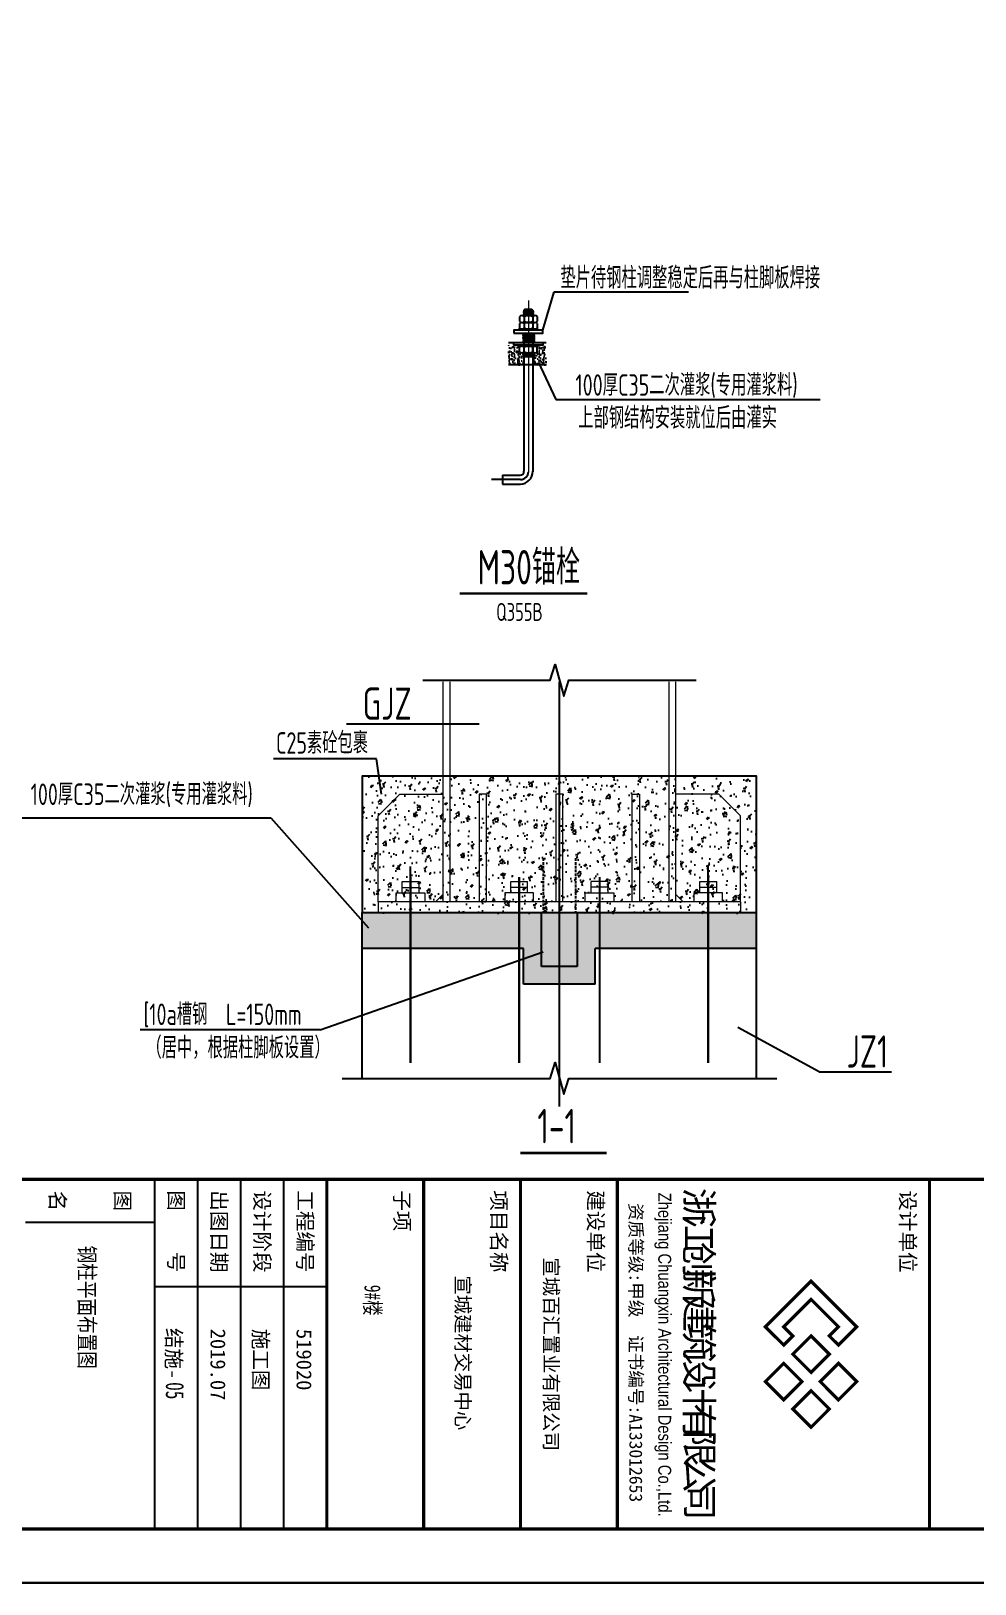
# Model space of a CAD drawing. Extents: x 447413 to 2975780, y -1432727 to 1301644.
# Drawn here: x 2273994 to 2300311, y 51920 to 95213 of the extents above; entities that cross this region are included whole.
import ezdxf
from ezdxf.enums import TextEntityAlignment as Align

# ---------------------------------------------------------------- set-up
doc = ezdxf.new("R2010")
doc.units = 0
doc.header["$LTSCALE"] = 1000
doc.header["$MEASUREMENT"] = 0
doc.linetypes.add('ACAD_ISO04W100', pattern=[30.5, 24, -3, 0.5, -3])
doc.linetypes.add('DASH', pattern=[0.35, 0.25, -0.1])
for name, color, linetype in [('10', 7, 'Continuous'), ('COLU_DE_NUM', 7, 'Continuous'), ('DIM_LEAD', 3, 'Continuous'), ('DIM_SYMB', 3, 'Continuous'), ('DOTE', 1, 'Continuous'), ('HATCH', 254, 'Continuous'), ('PUB_HATCH', 8, 'Continuous'), ('PUB_TEXT', 7, 'Continuous'), ('REINL', 1, 'Continuous'), ('TEXT', 6, 'Continuous'), ('THIN', 7, 'Continuous'), ('图名', 7, 'Continuous'), ('图框', 253, 'Continuous'), ('图纸编号', 6, 'Continuous'), ('标注', 2, 'Continuous'), ('焊缝标注', 253, 'Continuous'), ('螺栓孔标注', 253, 'Continuous')]:
    doc.layers.add(name, color=color, linetype=linetype)
for name, color, linetype, lineweight in [('20', 2, 'Continuous', 18), ('轴线', 8, 'ACAD_ISO04W100', 9), ('锚栓', 1, 'Continuous', 18)]:
    doc.layers.add(name, color=color, linetype=linetype, lineweight=lineweight)
doc.styles.add('Arial', font='ARIALN.TTF')
doc.styles.add('ASDF', font='')
doc.styles.add('cx_biaoti', font='')
doc.styles.add('HT', font='simhei.ttf')
doc.styles.add('iicon5', font='simhei.ttf')
doc.styles.add('PkpmHz', font='Pkpmeng', dxfattribs={"width": 0.6, "bigfont": 'hztxt'})
doc.styles.get("Standard").update_dxf_attribs({"font": 'tssdeng.shx', "bigfont": 'hztxt.shx'})
doc.styles.add('STYLE3', font='', dxfattribs={"height": 5})
doc.styles.add('TSSD_Dimension', font='sysz.shx', dxfattribs={"width": 0.7, "bigfont": 'syfs.shx'})
doc.styles.add('TSSD_Label', font='Tssdeng.shx', dxfattribs={"width": 0.7, "bigfont": 'hztxt.shx'})
doc.styles.add('TSSD_Norm', font='tssdeng.shx', dxfattribs={"bigfont": 'tssdchn.shx'})
doc.styles.add('YT', font='FZYTK.TTF')
doc.styles.get('ASDF').set_extended_font_data('SimSun')
doc.styles.get('cx_biaoti').set_extended_font_data('SimSun')
doc.styles.get('STYLE3').set_extended_font_data('SimSun')
doc.dimstyles.new('TSSD_20_150', dxfattribs={"dimtxt": 525, "dimasz": 150, "dimexe": 150, "dimexo": 225, "dimgap": 150, "dimtad": 1, "dimdec": 0, "dimlfac": 0.133333, "dimzin": 0, "dimdsep": 46, "dimtxsty": 'TSSD_Dimension', "dimblk": 'ARCHTICK', "dimcen": 0, "dimdle": 112.5, "dimclrt": 7, "dimadec": 0, "dimazin": 0, "dimtfac": 1, "dimtdec": 0, "dimtix": 1, "dimtmove": 2, "dimatfit": 3, "dimfxl": 0, "dimtolj": 1, "dimtzin": 0, "dimarcsym": 0})

# ---------------------------------------------------------------- blocks, each defined once
blk = doc.blocks.new('A$C6B0021A6')
at = {"layer": '图框', "color": 153}
for p, q in [((113420, 19020, -84000), (113420, 15820, -84000)), ((117920, 18220, -84000), (111420, 18220, -84000)), ((117920, 17420, -84000), (111420, 17420, -84000)), ((117920, 16620, -84000), (111420, 16620, -84000)), ((117920, 15820, -84000), (111420, 15820, -84000)), ((112220, 15820, -84000), (112220, 13420, -84000))]:
    blk.add_line(p, q, dxfattribs=at)
at = {"layer": '图框', "color": 2, "const_width": 40, "elevation": -84000}
blk.add_lwpolyline([(20, 84120), (118920, 84120), (118920, 20), (20, 20)], close=True, dxfattribs=at)
at = {"layer": '图框', "color": 153, "const_width": 58, "elevation": -84000}
for points in [[(111420, 1020), (2520, 1020), (2520, 83120), (111420, 83120)], [(111420, 83120), (117920, 83120), (117920, 1020), (111420, 1020)], [(111420, 30220), (117920, 30220), (117920, 1020), (111420, 1020)]]:
    blk.add_lwpolyline(points, close=True, dxfattribs=at)
at = {"layer": '图框', "color": 5, "const_width": 60, "elevation": -84000}
blk.add_lwpolyline([(114500, 28529), (114161, 28869), (113312, 28020), (114161, 27171), (114500, 27511), (114331, 27681), (114161, 27511), (113652, 28020), (114161, 28529), (114331, 28359)], close=True, dxfattribs=at)
at = {"layer": '图框', "color": 1, "const_width": 60, "elevation": -84000}
for points in [[(114840, 28529), (115179, 28190), (115519, 28529), (115179, 28869)], [(114331, 28020), (114670, 27681), (115009, 28020), (114670, 28359)], [(115349, 28020), (115688, 27681), (116028, 28020), (115688, 28359)], [(114840, 27511), (115179, 27171), (115519, 27511), (115179, 27850)]]:
    blk.add_lwpolyline(points, close=True, dxfattribs=at)
at = {"layer": '图框', "color": 153, "const_width": 58, "elevation": -84000}
for points in [[(111420, 24420), (117920, 24420)], [(117920, 22620), (111420, 22620)], [(117920, 20820), (111420, 20820)], [(111420, 19020), (117920, 19020)]]:
    blk.add_lwpolyline(points, dxfattribs=at)
at = {"layer": '图框', "color": 153, "style": 'cx_biaoti'}
for s, p in [('设计单位', (111624, 29678, -84000)), ('建设单位', (111624, 23878, -84000)), ('项目名称', (111624, 22078, -84000)), ('子项', (111624, 20278, -84000)), ('工程编号', (111624, 18477, -84000)), ('设计阶段', (111624, 17677, -84000)), ('出图日期', (111624, 16877, -84000)), ('图    号', (111624, 16080, -84000))]:
    blk.add_text(s, height=280, dxfattribs=at).set_placement(p)
at = {"layer": '图框', "color": 153}
for s, height, style, p in [('浙', 500, 'YT', (111920, 25945, -84000)), ('江', 500, 'YT', (112420, 25945, -84000)), ('创', 500, 'YT', (112920, 25945, -84000)), ('新', 500, 'YT', (113420, 25945, -84000)), ('建', 500, 'YT', (113920, 25945, -84000)), ('筑', 500, 'YT', (114420, 25945, -84000)), ('设', 500, 'YT', (114920, 25945, -84000)), ('计', 500, 'YT', (115420, 25945, -84000)), ('有', 500, 'YT', (115920, 25945, -84000)), ('限', 500, 'YT', (116420, 25945, -84000)), ('公', 500, 'YT', (116920, 25945, -84000)), ('司', 500, 'YT', (117420, 25945, -84000)), (' Zhejiang Chuangxin Architectural Design Co.,Ltd.', 240, 'Arial', (114640, 25270, -84000)), ('资质等级:甲级  证书编号:A133012653', 240, 'cx_biaoti', (114640, 24770, -84000)), ('宣城百汇置业有限公司', 264, 'HT', (114670, 23195, -84000)), ('宣城建材交易中心', 264, 'HT', (114645, 21554, -84000)), ('519020', 280, 'cx_biaoti', (114772, 18595, -84000)), ('施工图', 280, 'cx_biaoti', (114772, 17795, -84000)), ('2019.07', 280, 'cx_biaoti', (114862, 16995, -84000)), ('结施-', 280, 'cx_biaoti', (114659, 16180, -84000)), ('图', 280, 'cx_biaoti', (111820, 15220, -84000)), ('名', 280, 'cx_biaoti', (111820, 14020, -84000))]:
    blk.add_text(s, height=height, dxfattribs=dict(at, style=style)).set_placement(p, align=Align.MIDDLE)
blk = doc.blocks.new('_ArchTick')
at = {"color": 0, "linetype": 'ByBlock', "const_width": 0.4}
blk.add_lwpolyline([(-0.5, -0.5), (0.5, 0.5)], dxfattribs=at)
blk = doc.blocks.new('图纸编号')
at = {"layer": '图纸编号', "color": 0, "style": 'STYLE3', "width": 0.7}
blk.add_attdef('图纸编号', (2625405.5, 142894.5), '', height=260, dxfattribs=at)
blk = doc.blocks.new('图名')
at = {"layer": '图名', "style": 'iicon5', "width": 0.7}
blk.add_attdef('图名', (2629107, 144662), '', height=300, dxfattribs=at)
blk = doc.blocks.new('子项')
at = {"layer": 'PUB_HATCH'}
blk.add_attdef('子项', (1391731, 380621), '', height=350, dxfattribs=at)

msp = doc.modelspace()

# ---------------------------------------------------------------- hatches: boundary and pattern name
at = {"layer": 'HATCH'}
h = msp.add_hatch(dxfattribs=at)
h.set_pattern_fill('AR-CONC', color=256, scale=1.071429, style=0)
h.set_pattern_definition([(50, (2241813.72, 90455.7), (195.19786, -17.0776), [20.4107, -224.51786]), (355, (2241813.72, 90455.7), (-37.7602, 204.70355), [16.3286, -179.6143]), (100.451, (2241830, 90454.27), (157.4384, 187.625), [17.3464, -190.8107]), (46.1842, (2241813.72, 90510.12), (290.4418, -45.0454), [30.616, -336.7768]), (96.6356, (2241837.93, 90506.37), (254.3617, 265.0988), [26.0196, -286.216]), (351.184, (2241813.72, 90510.12), (254.362, 265.0983), [24.4929, -269.4214]), (21, (2241840.94, 90496.51), (162.4445, -109.5702), [20.4107, -224.51786]), (326, (2241840.94, 90496.51), (66.2165, 197.34425), [16.3286, -179.6143]), (71.4514, (2241854.48, 90487.38), (228.6605, 87.7745), [17.3464, -190.8107]), (37.5, (2241813.724, 90455.69), (3.30922, 90.59468), [0, -177.43714, 0, -182.33571, 0, -180.29464]), (7.5, (2241813.72, 90455.69), (71.5925, 107.33633), [0, -103.95857, 0, -173.355, 0, -68.71607]), (327.5, (2241753.036, 90455.69), (145.27564, -6.13794), [0, -68.0357, 0, -212.27143, 0, -281.66786]), (317.5, (2241725.82, 90455.69), (158.70984, 27.24267), [0, -88.44643, 0, -140.97, 0, -200.025])])
h.paths.add_polyline_path([(2288354.1, 86454.9), (2288137.1, 86454.9), (2288137.1, 86431.1), (2288047.5, 86431.1, -0.2507649), (2288109.3, 86398, -0.0002777), (2288109.3, 86398), (2288109.3, 86273.8, -0.25106), (2288047.5, 86240.7), (2287985.9, 86240.7), (2287985.9, 86234.7), (2288004.8, 86230.9), (2288028.6, 86220.1), (2288004.8, 86218.8), (2287985.9, 86222.6), (2287985.9, 86199), (2288004.8, 86195.2), (2288028.6, 86184.4), (2288004.8, 86183.1), (2287985.9, 86186.9), (2287985.9, 86163.3), (2288004.8, 86159.5), (2288028.6, 86148.7), (2288004.8, 86147.4), (2287985.9, 86151.2), (2287985.9, 85904.5), (2288354.1, 85904.5)])
h.paths.add_polyline_path([(2287738.1, 86165.5), (2287719.2, 86169.3), (2287695.4, 86180.1), (2287719.2, 86181.4), (2287738.1, 86177.6), (2287738.1, 86201.2), (2287719.2, 86205), (2287695.4, 86215.8), (2287719.2, 86217.1), (2287738.1, 86213.3), (2287738.1, 86236.9), (2287718.9, 86240.7), (2287676.5, 86240.7, -0.25106), (2287614.7, 86273.8), (2287614.7, 86398, -0.25106), (2287676.5, 86431.1), (2287586.9, 86431.1), (2287586.9, 86454.9), (2287303.8, 86454.9), (2287303.8, 85904.5), (2287738.1, 85904.5)])
h = msp.add_hatch(dxfattribs=at)
h.set_pattern_fill('AR-CONC', color=256, scale=400)
h.set_pattern_definition([(50, (-12775690.95, -306011.3), (728.738676, -63.756342), [76.2, -838.2]), (355, (-12775690.95, -306011.3), (-140.971304, 764.22657), [60.96, -670.56]), (100.451, (-12775630.2, -306016.6), (587.770007, 700.46675), [64.76, -712.36]), (46.1842, (-12775690.95, -305808.1), (1084.316164, -168.16931), [114.3, -1257.3]), (96.6356, (-12775600.6, -305822.1), (949.61694, 989.70222), [97.14, -1068.54]), (351.184, (-12775691, -305808.1), (949.61842, 989.70047), [91.44, -1005.84]), (21, (-12775589.35, -305858.9), (606.45952, -409.062074), [76.2, -838.2]), (326, (-12775589.35, -305858.9), (247.208113, 736.751864), [60.96, -670.56]), (71.4514, (-12775538.8, -305893), (853.665963, 327.69143), [64.76, -712.36]), (37.5, (-12775690.95, -306011.28), (12.354413, 338.2201555), [0, -662.432, 0, -680.72, 0, -673.1]), (7.5, (-12775690.95, -306011.3), (267.27865, 400.722299), [0, -388.112, 0, -647.192, 0, -256.54]), (327.5, (-12775917.52, -306011.28), (542.3623807, -22.914976), [0, -254, 0, -792.48, 0, -1051.56]), (317.5, (-12776019.1, -306011.3), (592.516726, 101.705964), [0, -330.2, 0, -526.288, 0, -746.76])])
h.paths.add_polyline_path([(2283225, 70618.1), (2294225, 70618.1), (2294225, 74438.1), (2283225, 74438.1)])
h = msp.add_hatch(dxfattribs=at)
h.set_pattern_fill('AR-CONC', color=256, scale=200)
h.set_pattern_definition([(50, (-12775690.95, -305991.28), (364.369338, -31.878171), [38.1, -419.1]), (355, (-12775690.95, -305991.3), (-70.485652, 382.113286), [30.48, -335.28]), (100.451, (-12775660.6, -305993.94), (293.885003, 350.233376), [32.38, -356.18]), (46.1842, (-12775690.95, -305889.7), (542.158082, -84.084656), [57.15, -628.65]), (96.6356, (-12775645.77, -305896.7), (474.808469, 494.851112), [48.57, -534.27]), (351.184, (-12775690.95, -305889.7), (474.809212, 494.850236), [45.72, -502.92]), (21, (-12775640.15, -305915.08), (303.2297597, -204.531037), [38.1, -419.1]), (326, (-12775640.15, -305915.1), (123.604057, 368.375932), [30.48, -335.28]), (71.4514, (-12775614.9, -305932.13), (426.8329815, 163.8457154), [32.38, -356.18]), (37.5, (-12775690.95, -305991.28), (6.1772065, 169.1100777), [0, -331.216, 0, -340.36, 0, -336.55]), (7.5, (-12775690.95, -305991.28), (133.639325, 200.3611496), [0, -194.056, 0, -323.596, 0, -128.27]), (327.5, (-12775804.24, -305991.28), (271.1811903, -11.457488), [0, -127, 0, -396.24, 0, -525.78]), (317.5, (-12775855.04, -305991.28), (296.2583628, 50.852982), [0, -165.1, 0, -263.144, 0, -373.38])])
h.paths.add_polyline_path([(2284575, 70638.1), (2283225, 70638.1), (2283225, 69638.1), (2284575, 69638.1)], flags=17)
h.paths.add_polyline_path([(2284575, 70638.1), (2284575, 69638.1), (2287725, 69638.1), (2287725, 68638.1), (2288725, 68638.1), (2288725, 70638.1)], flags=17)
h.paths.add_polyline_path([(2288725, 68638.1), (2289725, 68638.1), (2289725, 69638.1), (2292875, 69638.1), (2292875, 70638.1), (2288725, 70638.1)])
h.paths.add_polyline_path([(2292875, 70638.1), (2292875, 69638.1), (2294225, 69638.1), (2294225, 70638.1)], flags=17)

# ---------------------------------------------------------------- linework, layer by layer
for p, q in [((2287303.8, 86526.2, 126000), (2288354.1, 86526.2, 126000)), ((2288354.1, 85904.5, 126000), (2287303.8, 85904.5, 126000)), ((2288225, 69138.3, 126000), (2288225, 70638.1, 126000)), ((2289225, 70638.1, 126000), (2289225, 69138.3, 126000)), ((2289225, 69138.3, 126000), (2288225, 69138.3, 126000))]:
    msp.add_line(p, q)
at = {"layer": '10', "color": 3, "lineweight": 18, "ltscale": 100}
for p, q in [((2285475, 77072, 126000), (2285475, 70938.1, 126000)), ((2285675, 70938.1, 126000), (2285675, 77072, 126000)), ((2291775, 77072, 126000), (2291775, 70938.1, 126000)), ((2291975, 70938.1, 126000), (2291975, 77072, 126000))]:
    msp.add_line(p, q, dxfattribs=at)
at = {"layer": '20', "ltscale": 100}
for p, q in [((2283675, 73338.1, 126000), (2284275, 73938.1, 126000)), ((2284275, 73938.1, 126000), (2285475, 73938.1, 126000)), ((2286492.2, 73938.1, 126000), (2286492.2, 70938.1, 126000)), ((2286692.2, 73938.1, 126000), (2286492.2, 73938.1, 126000)), ((2286692.2, 70938.1, 126000), (2286692.2, 73938.1, 126000)), ((2288625, 73938.1, 126000), (2288625, 70938.1, 126000)), ((2288825, 73938.1, 126000), (2288625, 73938.1, 126000)), ((2288825, 70938.1, 126000), (2288825, 73938.1, 126000)), ((2290757.8, 70938.1, 126000), (2290757.8, 73938.1, 126000)), ((2290757.8, 73938.1, 126000), (2290957.8, 73938.1, 126000)), ((2290957.8, 73938.1, 126000), (2290957.8, 70938.1, 126000)), ((2293175, 73938.1, 126000), (2291975, 73938.1, 126000)), ((2293775, 73338.1, 126000), (2293175, 73938.1, 126000)), ((2283675, 70938.1, 126000), (2283675, 73338.1, 126000)), ((2293775, 70938.1, 126000), (2293775, 73338.1, 126000)), ((2284175, 71188.1, 126000), (2284975, 71188.1, 126000)), ((2284175, 70938.1, 126000), (2284175, 71188.1, 126000)), ((2284975, 71188.1, 126000), (2284975, 70938.1, 126000)), ((2285475, 71138.1, 126000), (2285275, 70938.1, 126000)), ((2288003.8, 71188.1, 126000), (2287203.8, 71188.1, 126000)), ((2287203.8, 71188.1, 126000), (2287203.8, 70938.1, 126000)), ((2288003.8, 70938.1, 126000), (2288003.8, 71188.1, 126000)), ((2289446.2, 71188.1, 126000), (2290246.2, 71188.1, 126000)), ((2289446.2, 70938.1, 126000), (2289446.2, 71188.1, 126000)), ((2290246.2, 71188.1, 126000), (2290246.2, 70938.1, 126000)), ((2291975, 71138.1, 126000), (2292175, 70938.1, 126000)), ((2293275, 71188.1, 126000), (2292475, 71188.1, 126000)), ((2292475, 71188.1, 126000), (2292475, 70938.1, 126000)), ((2293275, 70938.1, 126000), (2293275, 71188.1, 126000)), ((2293775, 70938.1, 126000), (2283675, 70938.1, 126000)), ((2283675, 70938.1, 126000), (2283675, 70638.1, 126000)), ((2293775, 70638.1, 126000), (2283675, 70638.1, 126000)), ((2293775, 70938.1, 126000), (2293775, 70638.1, 126000))]:
    msp.add_line(p, q, dxfattribs=at)
at = {"layer": 'DIM_SYMB', "elevation": 126000}
for points, const_width in [([(2285940.8, 79532.1), (2289505.2, 79532.1)], 62.5), ([(2287635, 63933.7), (2290046.3, 63933.7)], 75)]:
    msp.add_lwpolyline(points, dxfattribs=dict(at, const_width=const_width))
at = {"layer": 'DOTE'}
for p, q in [((2288725, 65234.9, 126000), (2288725, 77072, 126000)), ((2284575, 66625.2, 126000), (2284575, 71920, 126000)), ((2292875, 69641.4, 126000), (2292875, 71920, 126000))]:
    msp.add_line(p, q, dxfattribs=at)
at = {"layer": 'REINL', "const_width": 60, "elevation": 126000}
for points in [[(2284575, 71627.1), (2284575, 66446.5)], [(2287603.9, 71627.1), (2287603.9, 66446.5)], [(2289846.1, 71627.1), (2289846.1, 66446.5)], [(2292875, 71627.1), (2292875, 66446.5)]]:
    msp.add_lwpolyline(points, dxfattribs=at)
at = {"layer": 'TEXT', "linetype": 'DASH', "ltscale": 0.3}
for p, q in [((2288274.7, 72150.7, 126000), (2288274.7, 70651, 126000)), ((2289175.3, 72150.7, 126000), (2289175.3, 70651, 126000))]:
    msp.add_line(p, q, dxfattribs=at)
at = {"layer": 'THIN'}
for p, q in [((2273678.4, 73282.9, 126000), (2280682.4, 73282.9, 126000)), ((2280682.4, 73282.9, 126000), (2283399.5, 70211.7, 126000)), ((2283225, 66013.6, 126000), (2283225, 70638.1, 126000)), ((2294225, 66013.6, 126000), (2294225, 70638.1, 126000)), ((2282056, 67370.6, 126000), (2288274.7, 69541.1, 126000)), ((2287725, 69638.1, 126000), (2283225, 69638.1, 126000)), ((2287725, 68638.1, 126000), (2287725, 69638.1, 126000)), ((2294225, 69638.1, 126000), (2289725, 69638.1, 126000)), ((2289725, 68638.1, 126000), (2289725, 69638.1, 126000)), ((2289725, 68638.1, 126000), (2287725, 68638.1, 126000)), ((2282056, 67370.6, 126000), (2277037, 67370.6, 126000))]:
    msp.add_line(p, q, dxfattribs=at)
at = {"layer": 'THIN', "elevation": 126000}
for points in [[(2284915, 77113.5), (2288465, 77113.5), (2288605, 77553.5), (2288845, 76673.5), (2288985, 77113.5), (2292535, 77113.5)], [(2283225, 70638.1), (2294225, 70638.1), (2294225, 74438.1), (2283225, 74438.1), (2283225, 70638.1)], [(2282665, 66013.6), (2288465, 66013.6), (2288605, 66453.6), (2288845, 65573.6), (2288985, 66013.6), (2294785, 66013.6)]]:
    msp.add_lwpolyline(points, dxfattribs=at)
at = {"layer": '标注'}
for p, q in [((2287766.8, 87454.9, 126000), (2287743, 87424, 126000)), ((2287766.8, 87454.9, 126000), (2287957.2, 87454.9, 126000)), ((2287957.2, 87454.9, 126000), (2287981, 87424, 126000)), ((2287614.7, 87248.8, 126000), (2287614.7, 87124.7, 126000)), ((2287614.7, 87058.5, 126000), (2287614.7, 86934.4, 126000)), ((2287676.5, 87282, 126000), (2288047.5, 87282, 126000)), ((2287676.5, 87091.6, 126000), (2288047.5, 87091.6, 126000)), ((2287738.4, 87248.8, 126000), (2287738.4, 87124.7, 126000)), ((2287738.4, 87058.5, 126000), (2287738.4, 86934.4, 126000)), ((2287743, 87424, 126000), (2287981, 87424, 126000)), ((2287743, 87282, 126000), (2287743, 87424, 126000)), ((2287981, 87282, 126000), (2287981, 87424, 126000)), ((2287985.7, 87248.8, 126000), (2287985.7, 87124.7, 126000)), ((2287985.7, 87058.5, 126000), (2287985.7, 86934.4, 126000)), ((2288109.3, 87248.8, 126000), (2288109.3, 87124.7, 126000)), ((2288109.3, 87058.5, 126000), (2288109.3, 86934.4, 126000)), ((2288137.1, 86901.2, 126000), (2287586.9, 86901.2, 126000)), ((2287586.9, 86901.2, 126000), (2287586.9, 86877.4, 126000)), ((2288137.1, 86877.4, 126000), (2287586.9, 86877.4, 126000)), ((2287725.2, 86589.9, 126000), (2287701.4, 86588.6, 126000)), ((2287701.4, 86588.6, 126000), (2287725.2, 86577.8, 126000)), ((2288010.7, 86532.3, 126000), (2287725.2, 86589.9, 126000)), ((2287738.1, 86791.7, 126000), (2287738.1, 82939, 126000)), ((2287985.9, 86791.7, 126000), (2287985.9, 82927.1, 126000)), ((2288137.1, 86901.2, 126000), (2288137.1, 86877.4, 126000)), ((2288137.1, 86454.9, 126000), (2287586.9, 86454.9, 126000)), ((2287586.9, 86431.1, 126000), (2287586.9, 86454.9, 126000)), ((2288137.1, 86431.1, 126000), (2287586.9, 86431.1, 126000)), ((2287614.7, 86273.8, 126000), (2287614.7, 86398, 126000)), ((2287676.5, 86431.1, 126000), (2288047.5, 86431.1, 126000)), ((2287676.5, 86240.7, 126000), (2288047.5, 86240.7, 126000)), ((2287725.2, 86554.2, 126000), (2287701.4, 86552.9, 126000)), ((2287701.4, 86552.9, 126000), (2287725.2, 86542.1, 126000)), ((2287725.2, 86577.8, 126000), (2287980.7, 86526.2, 126000)), ((2287863.9, 86526.2, 126000), (2287725.2, 86554.2, 126000)), ((2287725.2, 86542.1, 126000), (2287803.7, 86526.2, 126000)), ((2287738.4, 86273.8, 126000), (2287738.4, 86398, 126000)), ((2287985.7, 86273.8, 126000), (2287985.7, 86398, 126000)), ((2288024.1, 86526.2, 126000), (2288010.7, 86532.3, 126000)), ((2288109.3, 86273.8, 126000), (2288109.3, 86398, 126000)), ((2288137.1, 86431.1, 126000), (2288137.1, 86454.9, 126000)), ((2287738.1, 86135.3, 126000), (2287985.9, 86135.3, 126000)), ((2287887.6, 86135.3, 126000), (2287947.7, 86135.3, 126000)), ((2287644, 82707.9, 126000), (2286833, 82707.9, 126000)), ((2287138.6, 82831.8, 126000), (2287631, 82831.8, 126000)), ((2287138.6, 82831.8, 126000), (2287138.6, 82584, 126000)), ((2287138.6, 82584, 126000), (2287642.8, 82584, 126000))]:
    msp.add_line(p, q, dxfattribs=at)
at = {"layer": '标注', "elevation": 126000}
for points in [[(2287719.2, 87414.2), (2287743, 87403.4), (2287981, 87355.9), (2288004.8, 87357.3), (2287981, 87368.1), (2287743, 87415.5), (2287719.2, 87414.2)], [(2287719.2, 87378.5), (2287743, 87367.7), (2287981, 87320.3), (2288004.8, 87321.6), (2287981, 87332.4), (2287743, 87379.8), (2287719.2, 87378.5)], [(2287719.2, 87342.8), (2287743, 87332), (2287981, 87284.6), (2288004.8, 87285.9), (2287981, 87296.7), (2287743, 87344.1), (2287719.2, 87342.8)], [(2287875.7, 87282), (2287743, 87308.4), (2287719.2, 87307.1)], [(2287719.2, 87307.1), (2287743, 87296.3), (2287814.8, 87282)], [(2287818.8, 87424), (2287981, 87391.6), (2288004.8, 87393), (2287981, 87403.8), (2287879.7, 87424)], [(2287695.4, 86766.7), (2287719.2, 86755.9), (2288004.8, 86698.3), (2288028.6, 86699.7), (2288004.8, 86710.5), (2287719.2, 86768), (2287695.4, 86766.7)], [(2287695.4, 86731), (2287719.2, 86720.2), (2288004.8, 86662.6), (2288028.6, 86664), (2288004.8, 86674.8), (2287719.2, 86732.3), (2287695.4, 86731)], [(2287695.4, 86695.3), (2287719.2, 86684.5), (2288004.8, 86626.9), (2288028.6, 86628.3), (2288004.8, 86639.1), (2287719.2, 86696.6), (2287695.4, 86695.3)], [(2287695.4, 86659.6), (2287719.2, 86648.8), (2288004.8, 86591.3), (2288028.6, 86592.6), (2288004.8, 86603.4), (2287719.2, 86661), (2287695.4, 86659.6)], [(2287701.4, 86624.3), (2287725.2, 86613.5), (2288010.7, 86555.9), (2288034.5, 86557.2), (2288010.7, 86568), (2287725.2, 86625.6), (2287701.4, 86624.3)], [(2287719.1, 86791.7), (2287719.2, 86791.6), (2288004.8, 86734), (2288028.6, 86735.4), (2288004.8, 86746.2), (2287779.1, 86791.7)], [(2287896, 86791.7), (2288004.8, 86769.7), (2288028.6, 86771), (2288004.8, 86781.9), (2287956.2, 86791.7)], [(2287695.4, 86215.8), (2287719.2, 86205), (2288004.8, 86147.4), (2288028.6, 86148.7), (2288004.8, 86159.5), (2287719.2, 86217.1), (2287695.4, 86215.8)], [(2287947.7, 86135.3), (2287719.2, 86181.4), (2287695.4, 86180.1)], [(2287695.4, 86180.1), (2287719.2, 86169.3), (2287887.6, 86135.3)], [(2287719.1, 86240.7), (2287719.2, 86240.7), (2288004.8, 86183.1), (2288028.6, 86184.4), (2288004.8, 86195.2), (2287779.1, 86240.7)], [(2287896, 86240.7), (2288004.8, 86218.8), (2288028.6, 86220.1), (2288004.8, 86230.9), (2287956.2, 86240.7)]]:
    msp.add_lwpolyline(points, dxfattribs=at)
for points in [[(2287456.9, 86791.7), (2288267.1, 86791.7), (2288267.1, 86877.4), (2287456.9, 86877.4)], [(2287456.9, 86526.2), (2288267.1, 86526.2), (2288267.1, 86454.9), (2287456.9, 86454.9)]]:
    msp.add_lwpolyline(points, close=True, dxfattribs=at)
at = {"layer": '标注'}
for centre, radius, start, end in [((2287676.5, 87207.7, 126000), 74.2, 33.62643, 146.37357), ((2287676.5, 87165.9, 126000), 74.2, 213.62643, 326.37357), ((2287676.5, 87017.4, 126000), 74.2, 33.62643, 146.37357), ((2287862, 87034.7, 126000), 247.3, 60, 120), ((2287862, 87338.9, 126000), 247.3, 240, 300), ((2287862, 86844.3, 126000), 247.3, 60, 120), ((2288047.5, 87207.7, 126000), 74.2, 33.62643, 146.37357), ((2288047.5, 87165.9, 126000), 74.2, 213.62643, 326.37357), ((2288047.5, 87017.4, 126000), 74.2, 33.62643, 146.37357), ((2287676.5, 86975.5, 126000), 74.2, 213.62643, 326.37357), ((2287862, 87148.5, 126000), 247.3, 240, 300), ((2288047.5, 86975.5, 126000), 74.2, 213.62643, 326.37357), ((2287676.5, 86356.8, 126000), 74.2, 33.62643, 146.37357), ((2287676.5, 86315, 126000), 74.2, 213.62643, 326.37357), ((2287862, 86183.8, 126000), 247.3, 60, 120), ((2287862, 86488, 126000), 247.3, 240, 300), ((2288047.5, 86356.8, 126000), 74.2, 33.62643, 146.37357), ((2288047.5, 86315, 126000), 74.2, 213.62643, 326.37357), ((2287631, 82939, 126000), 355.2, 270, 0), ((2287631, 82939, 126000), 107.1, 270, 0), ((2287631, 82939, 126000), 231.4, 273.22293, 356.77707)]:
    msp.add_arc(centre, radius, start, end, dxfattribs=at)
at = {"layer": '螺栓孔标注', "ltscale": 100}
for p, q in [((2282793.9, 75898.7, 126000), (2286484.1, 75898.7, 126000)), ((2283623, 74924.7, 126000), (2280756.8, 74924.7, 126000)), ((2283769.1, 73935.1, 126000), (2283623, 74924.7, 126000)), ((2295970.7, 66201.8, 126000), (2293702.1, 67436.5, 126000)), ((2295970.7, 66201.8, 126000), (2297981.7, 66201.8, 126000))]:
    msp.add_line(p, q, dxfattribs=at)
at = {"layer": '轴线', "ltscale": 200}
msp.add_line((2287862, 87702.4, 126000), (2287862, 82925.9, 126000), dxfattribs=at)
at = {"layer": '锚栓'}
for p, q in [((2284338.8, 71499.7, 126000), (2284575, 71499.7, 126000)), ((2284338.8, 71339.7, 126000), (2284338.8, 71499.7, 126000)), ((2284575, 71339.7, 126000), (2284575, 71499.7, 126000)), ((2284575, 71499.7, 126000), (2284811.3, 71499.7, 126000)), ((2284811.3, 71339.7, 126000), (2284811.3, 71499.7, 126000)), ((2287367.6, 71508.1, 126000), (2287603.9, 71508.1, 126000)), ((2287367.6, 71348.1, 126000), (2287367.6, 71508.1, 126000)), ((2287603.9, 71348.1, 126000), (2287603.9, 71508.1, 126000)), ((2287603.9, 71508.1, 126000), (2287840.1, 71508.1, 126000)), ((2287840.1, 71348.1, 126000), (2287840.1, 71508.1, 126000)), ((2289609.9, 71348.1, 126000), (2289609.9, 71508.1, 126000)), ((2289846.1, 71508.1, 126000), (2289609.9, 71508.1, 126000)), ((2289846.1, 71348.1, 126000), (2289846.1, 71508.1, 126000)), ((2290082.4, 71508.1, 126000), (2289846.1, 71508.1, 126000)), ((2290082.4, 71348.1, 126000), (2290082.4, 71508.1, 126000)), ((2292638.8, 71508.1, 126000), (2292875, 71508.1, 126000)), ((2292638.8, 71348.1, 126000), (2292638.8, 71508.1, 126000)), ((2292875, 71348.1, 126000), (2292875, 71508.1, 126000)), ((2292875, 71508.1, 126000), (2293111.3, 71508.1, 126000)), ((2293111.3, 71348.1, 126000), (2293111.3, 71508.1, 126000)), ((2284338.8, 71339.7, 126000), (2284575, 71339.7, 126000)), ((2284338.8, 71179.7, 126000), (2284338.8, 71339.7, 126000)), ((2284575, 70938.1, 126000), (2284575, 71348.1, 126000)), ((2284575, 71339.7, 126000), (2284811.3, 71339.7, 126000)), ((2284811.3, 71179.7, 126000), (2284811.3, 71339.7, 126000)), ((2287367.6, 71348.1, 126000), (2287603.9, 71348.1, 126000)), ((2287367.6, 71188.1, 126000), (2287367.6, 71348.1, 126000)), ((2287603.9, 70938.1, 126000), (2287603.9, 71348.1, 126000)), ((2287603.9, 71348.1, 126000), (2287840.1, 71348.1, 126000)), ((2287840.1, 71188.1, 126000), (2287840.1, 71348.1, 126000)), ((2289609.9, 71188.1, 126000), (2289609.9, 71348.1, 126000)), ((2289846.1, 71348.1, 126000), (2289609.9, 71348.1, 126000)), ((2289846.1, 70938.1, 126000), (2289846.1, 71348.1, 126000)), ((2290082.4, 71348.1, 126000), (2289846.1, 71348.1, 126000)), ((2290082.4, 71188.1, 126000), (2290082.4, 71348.1, 126000)), ((2292638.8, 71348.1, 126000), (2292875, 71348.1, 126000)), ((2292638.8, 71188.1, 126000), (2292638.8, 71348.1, 126000)), ((2292875, 70938.1, 126000), (2292875, 71348.1, 126000)), ((2292875, 71348.1, 126000), (2293111.3, 71348.1, 126000)), ((2293111.3, 71188.1, 126000), (2293111.3, 71348.1, 126000))]:
    msp.add_line(p, q, dxfattribs=at)

# ---------------------------------------------------------------- block references
at = {"xscale": 1.5, "yscale": 1.5, "zscale": 1.5, "rotation": 270}
msp.add_blockref('A$C6B0021A6', (2253712, 230330.5, 126000), dxfattribs=at)
ref = msp.add_blockref('子项', (1940597.6, 1312817, -378000), dxfattribs=dict(xscale=0.8999999999999999, yscale=0.8999999999999999, zscale=0.8999999999999999, rotation=270))
ref.add_attrib('子项', '9#楼', dxfattribs={"layer": 'PUB_HATCH', "height": 450, "rotation": 270, "style": 'ASDF', "width": 0.7}).set_placement((2283156.5, 60259.1, -378000), align=Align.BOTTOM_LEFT)
at = {"layer": '图名'}
ref = msp.add_blockref('图名', (2058338.6, 4005012.9), dxfattribs=dict(at, xscale=1.5, yscale=1.5, zscale=1.5, rotation=270))
ref.add_attrib('图名', '钢柱平面布置图', (2275331.7, 61353), dxfattribs={"height": 450, "rotation": 270, "style": 'iicon5', "width": 0.8})
at = {"layer": '图纸编号', "color": 6, "xscale": 1.944, "yscale": 1.944, "zscale": 1.944, "rotation": 270}
msp.add_blockref('图纸编号', (1999966.6, 5161334.7, 0), dxfattribs=at).add_auto_attribs({'图纸编号': '05'})

# ---------------------------------------------------------------- texts
at = {"layer": 'COLU_DE_NUM', "style": 'TSSD_Label', "width": 0.7}
msp.add_text('M30锚栓', height=960, dxfattribs=at).set_placement((2286442.9, 79784.3, 126000))
msp.add_text('1-1', height=960, dxfattribs=at).set_placement((2288650, 64683.7, 126000), align=Align.MIDDLE)
at = {"layer": 'DIM_LEAD', "color": 7, "style": 'PkpmHz', "width": 0.71}
for s, p in [('垫片待钢柱调整稳定后再与柱脚板焊接', (2288752.8, 88034.5, 126000)), ('100厚C35二次灌浆(专用灌浆料)', (2289171.7, 85044.4, 126000)), ('上部钢结构安装就位后由灌实', (2289252.1, 84129.5, 126000)), ('[10a槽钢  L=150mm', (2277132.1, 67501.8, 126000)), ('（居中，根据柱脚板设置）', (2277211.1, 66569.8, 126000))]:
    msp.add_text(s, height=600, dxfattribs=at).set_placement(p)
msp.add_text('C25素砼包裹', height=600, dxfattribs=at).set_placement((2282106.5, 75066, 126000), align=Align.CENTER)
msp.add_text('100厚C35二次灌浆(专用灌浆料)', height=600, dxfattribs=at).set_placement((2277080.6, 73939.1, 126000), align=Align.MIDDLE)
at = {"layer": 'PUB_TEXT', "style": 'TSSD_Norm', "width": 0.7}
msp.add_text('Q355B', height=500, dxfattribs=at).set_placement((2286963.5, 79268.1, 126000), align=Align.TOP_LEFT)
at = {"layer": '焊缝标注', "style": 'PkpmHz', "width": 0.71}
for s, p in [('GJZ', (2283924.8, 76011.9, 126000)), ('JZ1', (2297310.6, 66315, 126000))]:
    msp.add_text(s, height=900, dxfattribs=at).set_placement(p, align=Align.CENTER)

# ---------------------------------------------------------------- leaders
at = {"layer": '标注'}
for points in [[(2288267.4, 86878.3, 126000), (2288576.5, 87944.1, 126000), (2292324.6, 87944.1, 126000)], [(2288142.5, 85970.1, 126000), (2288629.2, 84938.2, 126000), (2295994.3, 84938.2, 126000)]]:
    msp.add_leader(points, dimstyle='TSSD_20_150', dxfattribs=at)

doc.saveas('drawing.dxf')
